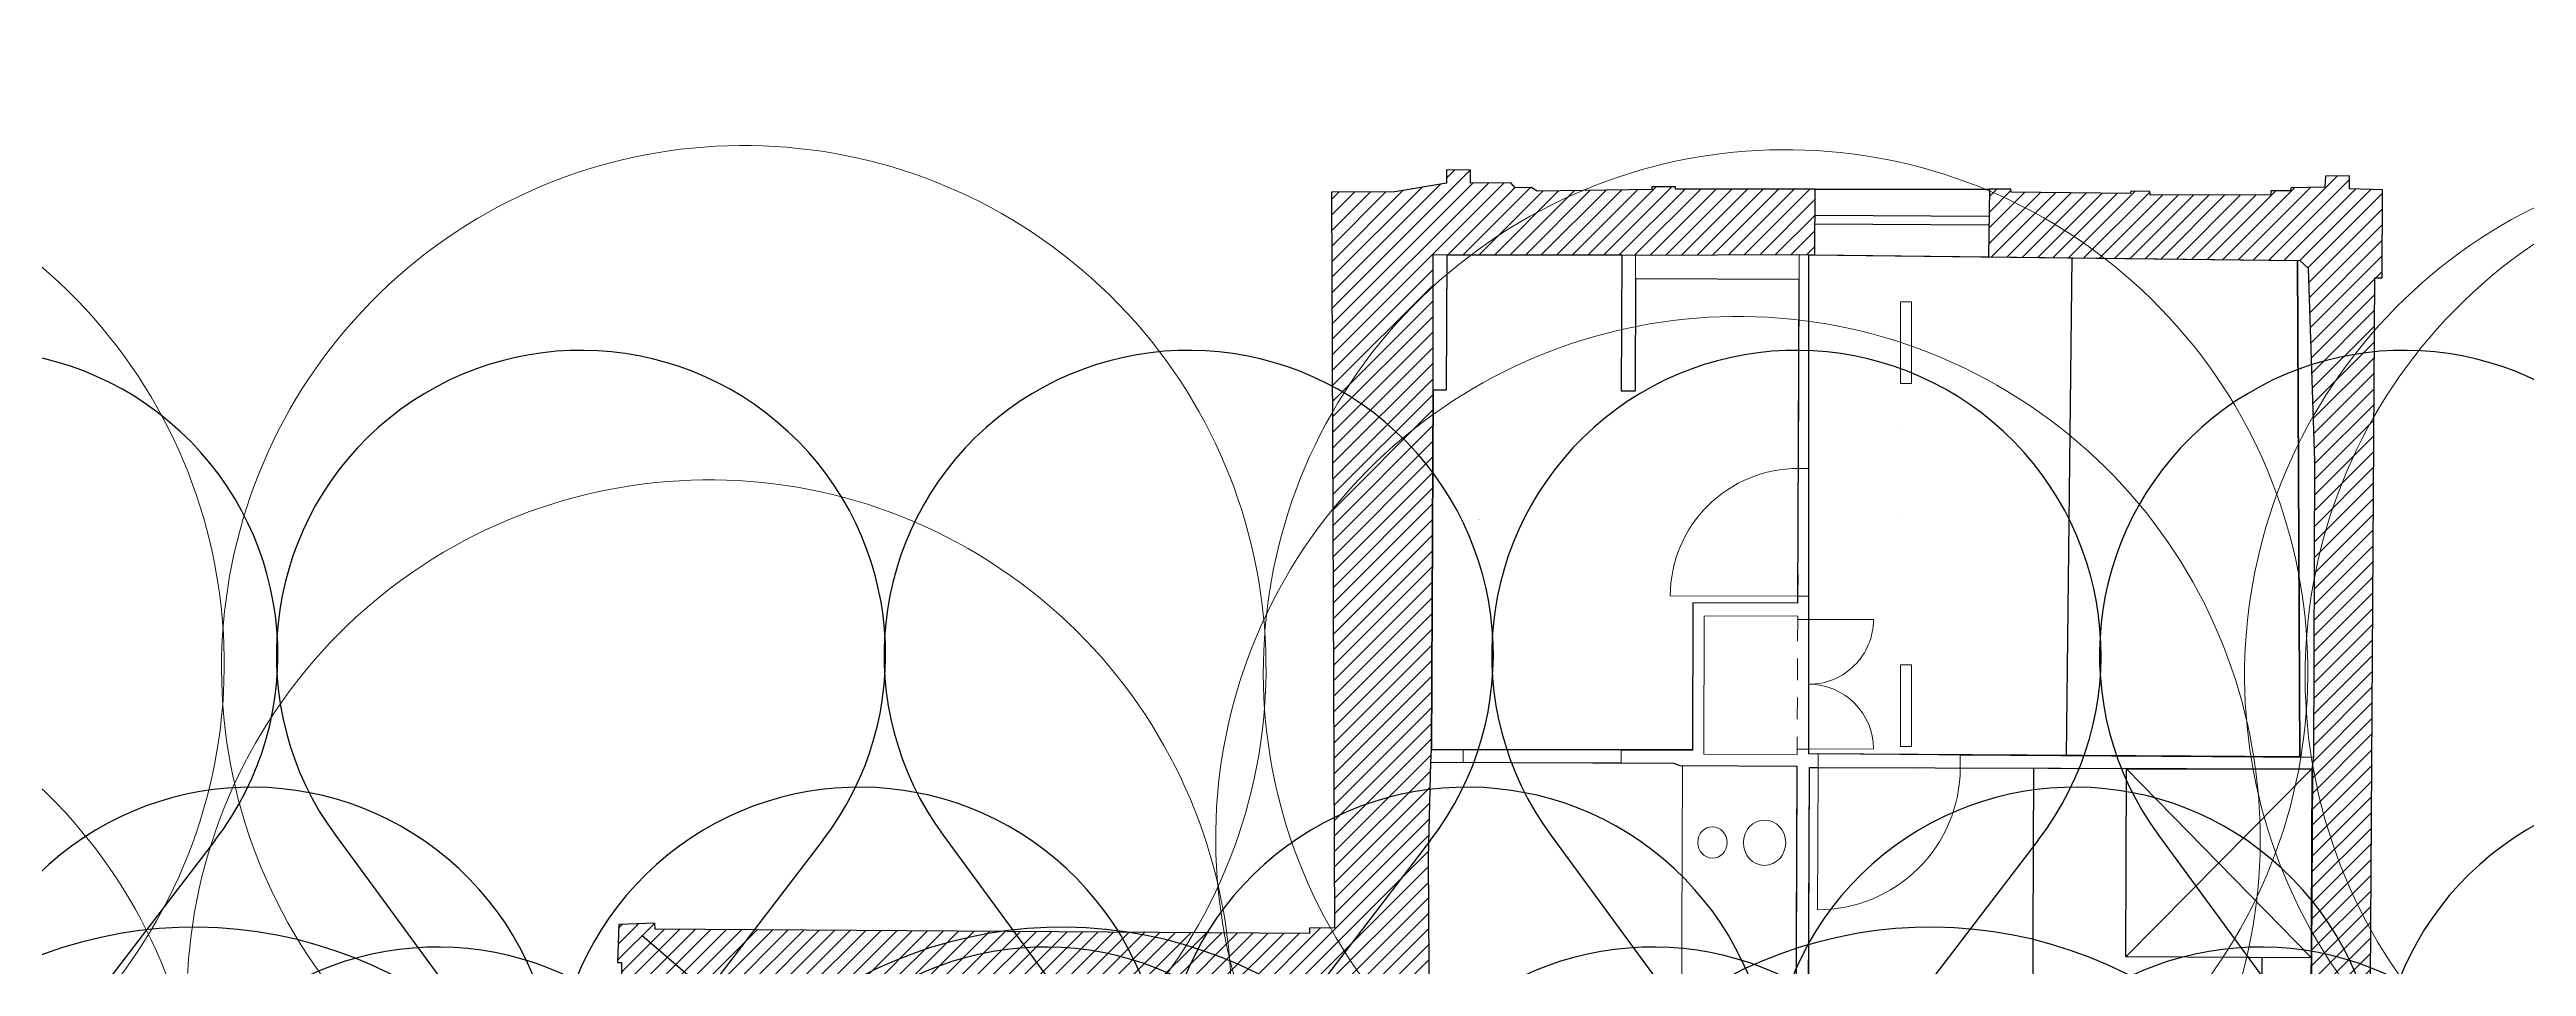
# Model space of a CAD drawing. Header units: metres. Extents: x -305 to 25519, y -357 to 67939.
# Drawn here: x 142.44 to 156.7, y 18.28 to 23.57 of the extents above; entities that cross this region are included whole.
import ezdxf
from ezdxf.enums import TextEntityAlignment as Align

# ---------------------------------------------------------------- set-up
doc = ezdxf.new("R2010")
doc.units = ezdxf.units.M
for name, pattern in [('CACHE', [9.524999999999999, 6.349999999999999, -3.174999999999999]), ('CACHE2', [0.1875, 0.125, -0.0625]), ('PROJECTION', [0.3, 0.12, -0.18])]:
    doc.linetypes.add(name, pattern=pattern)
for name, color, linetype in [('010_mur', 2, 'Continuous'), ('020_cloi', 5, 'Continuous'), ('030_menuiserie', 1, 'Continuous'), ('070_trait-fin', 4, 'Continuous'), ('077_textes-1', 243, 'Continuous'), ('097_traits-fins-005', 4, 'Continuous')]:
    doc.layers.add(name, color=color, linetype=linetype)
doc.layers.add('020_cloisons', color=5, linetype='Continuous', lineweight=5)
doc.layers.add('102_demol', color=10, linetype='Continuous', lineweight=5)
doc.layers.add('091_surfaces', color=60, linetype='Continuous', plot=False)
doc.styles.add('clem', font='swissc.ttf')
pattern_1 = [(45, (-103.05373800496132, -13.210962721703547), (-0.0449012806, 0.0449012806), [])]

# ---------------------------------------------------------------- blocks, each defined once
blk = doc.blocks.new('*U43')
at = {"layer": '070_trait-fin', "linetype": 'Continuous'}
for p, q in [((-1.387575165481393, 0.7248948887136067), (-0.3491545015276642, -0.6893566018115962)), ((1.419550579768838, 0.6963919076661114), (0.3526269347858033, -0.6964823470480042))]:
    blk.add_line(p, q, dxfattribs=at)
for centre, radius, start, end in [((0.026676325032895, 1.763315552670974), 1.754544030148661, 322.5483527139331, 216.2881480034552), ((-1.763405992041953, -1.727777265768963), 1.754544030148742, 269.4182503586533, 36.28814800345522), ((1.745501189518108, -1.763405992038315), 1.75454403014876, 142.5483527139331, 269.4182503586533)]:
    blk.add_arc(centre, radius, start, end, dxfattribs=at)
blk = doc.blocks.new('*U44')
at = {"layer": '020_cloi', "color": 0, "linetype": 'ByBlock', "lineweight": -2, "transparency": 16777216}
for p in [(56, 0), (59.5, 0), (63, 0), (66.5, 0), (70, 0)]:
    blk.add_blockref('*U43', p, dxfattribs=at)
blk = doc.blocks.new('*U67')
at = {"layer": '097_traits-fins-005', "linetype": 'Continuous'}
for p, q in [((-1.982250236400432, 1.010179636068642), (-0.4987921450410795, -1.010179636068642)), ((2.027929399675485, 0.9694610917358659), (0.503752763983357, -1.020359272166388))]:
    blk.add_line(p, q, dxfattribs=at)
for centre, radius, start, end in [((0.03810903575868, 2.493637727457098), 2.506491471648162, 322.5483527139331, 216.2881480034552), ((-2.519151417207467, -2.493637727457098), 2.506491471648279, 269.4182503584449, 36.28814800345522), ((2.475959934457932, -2.521499879803741), 2.478512506962426, 142.7235128545282, 269.8188572540685)]:
    blk.add_arc(centre, radius, start, end, dxfattribs=at)
blk = doc.blocks.new('*U68')
at = {"layer": '020_cloi', "color": 0, "linetype": 'ByBlock', "lineweight": -2, "transparency": 16777216}
for p in [(60, 0), (65, 0), (70, 0), (75, 0)]:
    blk.add_blockref('*U67', p, dxfattribs=at)
blk = doc.blocks.new('R+1 Projet')
at = {"layer": '010_mur'}
h = blk.add_hatch(dxfattribs=at)
h.set_pattern_fill('ANSI31', color=4, scale=0.02)
h.set_pattern_definition(pattern_1)
h.paths.add_polyline_path([(-11.804457815504467, 12.118766791894162), (-10.86187814021232, 12.122532927163702), (-10.807843202213299, 12.122317166687134), (-10.773001586594111, 12.121906286140293), (-10.76979796741136, 12.499809528110632), (-11.57468503097789, 12.500578974907691), (-11.574175238387069, 12.513657684576751), (-11.710971716382447, 12.512307834803943), (-11.711730076350687, 12.498257816173423), (-12.372259680040262, 12.488472950888394), (-12.406210457448362, 12.508731184489733), (-12.499032577815415, 12.506780497131402), (-12.522894778708832, 12.53551147856036), (-12.75520256104322, 12.534364368142851), (-12.75490472290436, 12.608954764991502), (-12.89333176482283, 12.611791117006652), (-12.89440541546373, 12.533398294277722), (-13.19213645064232, 12.484083618377914), (-13.555917248992081, 12.481874511392382), (-13.53863806790749, 8.245270460756148), (-13.6821056631178, 8.242795422472701), (-13.68358072028884, 8.21232620895069), (-17.45094311784687, 8.238737074572128), (-17.45247965153187, 8.272161079279178), (-17.66123324933691, 8.265475588808767), (-17.667951406688697, 8.046615409551015), (-17.64457418415095, 8.046522064645252), (-17.64792629934938, 7.834332621678769), (-17.70812213583715, 7.813687097233343), (-17.71077342823261, 7.776938103502763), (-17.73085103540496, 7.766993138421677), (-17.72243273203716, 7.058094335620117), (-17.271166506367948, 7.056292437790836), (-17.267864582840808, 7.883224280816213), (-13.54712452687458, 7.868367424609897), (-13.54889003341213, 5.924892285593669), (-13.05424737667596, 5.933618519223819), (-13.05340019593805, 6.145785632439219), (-12.98154450071754, 6.145498714844289), (-12.997186160511228, 8.649966163828793), (-12.984589983760559, 9.198499158337793), (-12.97946217289562, 9.272259181565024), (-12.97119538551986, 11.342588769218422), (-12.97119538551986, 12.123425559047613)])
h = blk.add_hatch(dxfattribs=at)
h.set_pattern_fill('ANSI31', color=4, scale=0.02)
h.set_pattern_definition(pattern_1)
h.paths.add_polyline_path([(-17.28631225777037, 4.0278565000768864), (-17.282853479815998, 4.128279074980965), (-17.27717608338044, 5.551257401747426), (-17.70455903233418, 5.552963934935979), (-17.69576835363147, 4.812707693754055), (-17.642410968028088, 4.813937359137634), (-17.6404976626908, 4.570802296847541), (-17.668624307553358, 4.568750902070022), (-17.66882697908357, 4.349012606968609), (-17.63964852955334, 4.347505398751091), (-17.6447258035756, 4.029287638598616)])
h.paths.add_polyline_path([(-17.61804934940392, -1.2474363171556617), (-17.64577849843881, -0.24323743619926996), (-17.28253657386176, -0.24168277785400316), (-17.278949805787228, -1.0797220553111402), (-13.55084236026767, -1.0946083200108843), (-13.5466908650543, 2.9794908102945192), (-13.55150182396322, 3.049825481944717), (-13.549790704806181, 4.93343077992613), (-13.05824894359812, 4.931468063343637), (-13.07149049333897, 1.6152618087122392), (-13.085077358123849, 1.4431773799640357), (-13.045997896383959, -2.5410611844294184), (-13.59832634867958, -2.535954220874264), (-13.6015783745654, -1.827889913133695), (-13.717906037115421, -1.8242684776635725), (-13.702145578346212, -1.4571971529642178), (-17.426757306942118, -1.4448052998274217), (-17.437137987848438, -1.474107712203404), (-17.66001204186021, -1.4746853880511481), (-17.65764940308301, -1.2502126560307807)])
h.paths.add_polyline_path([(-10.893363628236294, -5.757968302533554), (-10.829610028206263, -6.120839350369206), (-10.820030641008234, -6.164803270734993), (-11.345958657534176, -6.295703517895889), (-11.365444964872404, -6.207985536894411), (-12.74038062141157, -6.443215566566215), (-13.555917249561348, -6.522433814381657), (-13.55020196048335, -4.49289993832208), (-13.58933912837496, -4.492743664416777), (-13.59238082385662, -3.830474605765048), (-13.03344231715753, -3.8211305795804953), (-13.01114592332484, -6.094297818841879)])
h.paths.add_polyline_path([(-11.943981120039663, 1.6122765196237152), (-7.260497501372992, 1.5998761321618797), (-7.260620286626182, 1.6935307554685277), (-7.026714037903039, 1.693837415549206), (-7.027936660736559, 1.397439520953049), (-7.261510896220097, 1.3983721795122261), (-7.261414682757204, 1.4224678190564743), (-10.698802952309743, 1.436193246840558), (-10.759548899368857, 1.433891589413688), (-11.943981119878645, 1.4386210046330121)])
h.paths.add_polyline_path([(-7.022889106824586, 2.621107451379357), (-7.024804522529886, 2.1567572308778473), (-7.261227189455566, 2.15644727175968), (-7.2618376717858695, 2.622093099970662)])
h.paths.add_polyline_path([(-7.263390909133486, 3.947511606450862), (-12.051565095104998, 3.9579832735002847), (-12.050967380682303, 4.107674630263499), (-7.263390909133486, 4.111333636758646), (-7.263390909133486, 4.365127333908312), (-7.015693794014187, 4.365452076335785), (-7.018002261555376, 3.805815121909109), (-7.263390909133486, 3.806827334890549)])
h.paths.add_polyline_path([(-9.643212747523613, 12.498732547962282), (-9.765646328713592, 12.498849590627213), (-9.7731454227036, 12.110115172550282), (-7.9785595563106835, 12.088951962718562), (-7.93018076448916, 12.043812177979413), (-7.893882744118127, 10.932679209369963), (-7.901154705533008, 9.229060792621452), (-7.910720042784924, 9.156948811401232), (-7.925115054281269, 5.551870493690803), (-7.010815448928588, 5.548099065137938), (-7.010752239893954, 5.563422699108051), (-6.955629511415863, 5.5605758335063005), (-6.952782119174627, 6.073450435107805), (-7.584127700582867, 6.07864264337797), (-7.547094440292167, 11.989220695322143), (-7.505382920420997, 11.989054141874652), (-7.503020374584484, 12.496570064331753), (-7.69344260129521, 12.500641207154981), (-7.694009453679792, 12.576321055828592), (-7.831363498128303, 12.575130400572812), (-7.835963350128987, 12.511648707437123), (-8.031595619573455, 12.507404099041304), (-8.032625872598038, 12.489204143323294), (-8.145605431948534, 12.490613060111352), (-8.14569724758043, 12.467618891516464), (-8.84038248670866, 12.464849633132543), (-8.843461948097865, 12.485968030805523), (-8.95313553702228, 12.488516867854633), (-8.954244894702532, 12.474802255795222), (-9.642349643714516, 12.482975319251853)])
h.paths.add_polyline_path([(-17.29159721039719, 1.875311684591288), (-17.28905162326188, 1.2805417610576844), (-17.68780779870009, 1.2788351032997887), (-17.70714248684529, 1.9790322919921892), (-17.683327140288487, 1.9900867948375534), (-17.681770318876257, 2.007921139913378), (-17.651958623097048, 2.032331365320133), (-17.6267048845669, 2.0314876739429018), (-17.63212304246099, 2.2903299615238213), (-17.66173022365761, 2.291040949538583), (-17.66259093492092, 2.5166002555191516), (-17.6302469513872, 2.518252150009794), (-17.63305131444122, 2.814775279305176), (-17.291143156969987, 2.8180088701953347), (-17.29121598585542, 2.799769645827182)])
h.paths.add_polyline_path([(-7.964160262261538, -5.014469897450182), (-7.945069575965718, -0.23340930804581217), (-7.938551705405951, -0.15919241008174212), (-7.935186705963098, 0.6835360554396179), (-7.26437591957143, 0.680857521147118), (-7.26326825835884, 0.958259503289737), (-7.029752097120291, 0.957327078118106), (-7.0297886571274635, 0.9484639120996867), (-6.972101787750253, 0.947220724378421), (-6.9724095726377335, 0.44597880486500796), (-7.5801400465386894, 0.44105761826911394), (-7.575870283202349, -5.083503872569272), (-7.521769437039074, -5.0837198961971435), (-7.511198155326747, -5.6021617883257555), (-8.039699792075153, -5.685885436515818), (-8.046164502621286, -5.659562593708689), (-9.280028803467975, -5.869339873120335), (-9.270059892454265, -5.909929822356354), (-9.778977584311397, -6.006231421913398), (-9.790303036290751, -5.959217467679119), (-9.8068282447604, -5.9617872909609275), (-9.86801091838759, -5.595129855703124), (-9.210619709623824, -5.490728157987759), (-7.965485203308871, -5.275035838928554)])
blk.add_line((-10.807843202213299, 12.122317166687134), (-10.807843203369085, 12.122317166547873))
for points in [[(-11.804457815504467, 12.118766791894162), (-10.86187814021232, 12.122532927163702), (-10.807843202213299, 12.122317166687134), (-10.773001586594111, 12.121906286140293), (-10.76979796741136, 12.499809528110632), (-11.57468503097789, 12.500578974907691), (-11.574175238387069, 12.513657684576751), (-11.710971716382447, 12.512307834803943), (-11.711730076350687, 12.498257816173423), (-12.372259680040262, 12.488472950888394), (-12.406210457448362, 12.508731184489733), (-12.499032577815415, 12.506780497131402), (-12.522894778708832, 12.53551147856036), (-12.75520256104322, 12.534364368142851), (-12.75490472290436, 12.608954764991502), (-12.89333176482283, 12.611791117006652), (-12.89440541546373, 12.533398294277722), (-13.19213645064232, 12.484083618377914), (-13.555917248992081, 12.481874511392382), (-13.53863806790749, 8.245270460756148), (-13.6821056631178, 8.242795422472701), (-13.68358072028884, 8.21232620895069), (-17.45094311784687, 8.238737074572128), (-17.45247965153187, 8.272161079279178), (-17.66123324933691, 8.265475588808767), (-17.667951406688697, 8.046615409551015), (-17.64457418415095, 8.046522064645252), (-17.64792629934938, 7.834332621678769)], [(-12.98154450071754, 6.145498714844289), (-12.997186160511228, 8.649966163828793), (-12.984589983760559, 9.198499158337793), (-12.97946217289562, 9.272259181565024), (-12.97119538551986, 11.342588769218422), (-12.97119538551986, 12.123425559047613), (-11.804457815504467, 12.118766791894162)], [(-9.643212747523613, 12.498732547962282), (-9.765646328713592, 12.498849590627213), (-9.7731454227036, 12.110115172550282), (-7.9785595563106835, 12.088951962718562), (-7.93018076448916, 12.043812177979413), (-7.893882744118127, 10.932679209369963), (-7.901154705533008, 9.229060792621452), (-7.910720042784924, 9.156948811401232), (-7.925115054281269, 5.551870493690803)], [(-7.584127700582867, 6.07864264337797), (-7.547094440292167, 11.989220695322143), (-7.505382920420997, 11.989054141874652), (-7.503020374584484, 12.496570064331753), (-7.69344260129521, 12.500641207154981), (-7.694009453679792, 12.576321055828592), (-7.831363498128303, 12.575130400572812), (-7.835963350128987, 12.511648707437123), (-8.031595619573455, 12.507404099041304), (-8.032625872598038, 12.489204143323294), (-8.145605431948534, 12.490613060111352), (-8.14569724758043, 12.467618891516464), (-8.84038248670866, 12.464849633132543), (-8.843461948097865, 12.485968030805523), (-8.95313553702228, 12.488516867854633), (-8.954244894702532, 12.474802255795222), (-9.642349643714516, 12.482975319251853), (-9.643212747523613, 12.498732547962282)]]:
    blk.add_lwpolyline(points, dxfattribs=at)
at = {"layer": '020_cloi'}
for p, q in [((-7.910720042784924, 9.156948811401232), (-9.934865399938024, 9.165031186123672)), ((-9.934558022984747, 9.242010451549861), (-7.901154705533008, 9.229060792621452))]:
    blk.add_line(p, q, dxfattribs=at)
at = {"layer": '030_menuiserie'}
for p, q in [((-10.771499218495117, 12.299127626871632), (-9.76996102676796, 12.293535926935142)), ((-10.771220067538925, 12.349126847360743), (-9.768642618874837, 12.343529345072023))]:
    blk.add_line(p, q, dxfattribs=at)
at = {"layer": '030_menuiserie', "linetype": 'CACHE', "ltscale": 5}
for p, q in [((-8.98121949934819, 8.077978255706986), (-8.976894190764469, 9.161206025030692)), ((-7.915045351368644, 8.073721042077377), (-8.98121949934819, 8.077978255706986))]:
    blk.add_line(p, q, dxfattribs=at)
blk.add_lwpolyline([(-8.976894190764469, 9.161206025030692), (-7.910679676309556, 9.161206025030692)], dxfattribs=at)
at = {"layer": '070_trait-fin', "linetype": 'CACHE'}
for p, q in [((-9.323910186702232, 9.238121562357993), (-9.290108487902945, 12.104418810426433)), ((-7.979577141370864, 9.229560223277364), (-7.991766757923287, 12.089107712348053)), ((-9.524192322488052, 5.879798453244584), (-9.51108120492474, 9.16333902430575)), ((-8.197285152141376, 8.074848020373903), (-8.206070960477046, 5.874535217963565))]:
    blk.add_line(p, q, dxfattribs=at)
at = {"layer": '070_trait-fin', "linetype": 'CACHE', "ltscale": 5}
blk.add_line((-8.977047018080665, 9.161206025030692), (-7.914612362327734, 8.075378835041565), dxfattribs=at)
at = {"layer": '070_trait-fin'}
blk.add_lwpolyline([(-10.76979796741136, 12.499809528110632), (-9.765628728200573, 12.498849573801701)], dxfattribs=at)
at = {"layer": '070_trait-fin', "color": 7, "true_color": 0xffffff}
blk.add_lwpolyline([(-10.773001586595893, 12.121906285928272), (-9.773145422710694, 12.110115172182562)], dxfattribs=at)
at = {"layer": '070_trait-fin', "linetype": 'CACHE', "ltscale": 5}
blk.add_lwpolyline([(-8.98121949934819, 8.077978255706986), (-7.910679676309556, 9.161206025030692)], dxfattribs=at)
at = {"layer": '091_surfaces'}
for points in [[(-10.861971131411611, 11.978559541345122), (-11.805036896739331, 11.982569244140413), (-11.80761745291613, 11.336312115597973), (-11.885902598349459, 11.336624708229794), (-11.882778266974311, 12.119079524385272), (-12.89163539110923, 12.119079524385272), (-12.894737121839901, 11.342283473185233), (-12.971196604561229, 11.342283473185233), (-12.97946217297471, 9.272259181565342), (-11.475761364025784, 9.272259181565342), (-11.472380776866377, 10.118891451409873), (-10.869888249084779, 10.116485712233972)], [(-10.807311927754528, 12.122310901315542), (-7.991766757923287, 12.089107712348053), (-7.979577141370864, 9.229560223277364), (-10.807311927754528, 9.247568554461173)], [(-12.984581385658998, 9.198873584839742), (-11.584409290582881, 9.193282724141604), (-11.549555200518336, 9.180143985759063), (-10.875166360860204, 9.177451162743672), (-10.881862277453656, 7.500529241802578), (-11.577394525410673, 7.505766063495976), (-11.582715412893268, 6.173209665304391), (-11.700150862716947, 6.173678584155278), (-11.724483309801254, 6.140479293096723), (-12.98154450071754, 6.145498714844289), (-12.997186160511228, 8.649966163828793)], [(-11.98295400329811, 4.1113273581252034), (-11.985019435130125, 6.033214522399357), (-11.907303216939873, 6.032904203029396), (-11.9075055266247, 5.982237846267678), (-11.667292159114659, 5.981278679083383), (-11.666953412313925, 6.0661142646505315), (-10.88258508634557, 6.06298229515682), (-10.885073600869765, 5.439760397430218), (-10.818923556615374, 5.439496262286848), (-10.81598467365262, 6.1755079830723965), (-10.887961347028924, 6.1757953846114795), (-10.888094155809195, 6.142534913587733), (-11.516246908820104, 6.1450431159553265), (-11.511130073415698, 7.4269796865512365), (-10.882975406377792, 7.424471479362701), (-10.883092336070057, 7.395187660180515), (-10.811115664953105, 7.394900258323014), (-10.804033712672918, 9.168501759672923), (-7.9068941907649055, 9.161206024922434), (-7.925115054281269, 5.551870493690803), (-7.265675170588839, 5.549150345512135), (-7.271606100271892, 4.1113273581252034)]]:
    blk.add_lwpolyline(points, close=True, dxfattribs=at)
at = {"layer": '102_demol'}
for p, q in [((-11.885902598349459, 11.336624708229794), (-11.88277827112961, 12.119079523084944)), ((-10.807843203369085, 12.122317166547873), (-10.807615627684827, 10.890898600069344)), ((-11.805037933875248, 11.982325313996403), (-11.80761745291613, 11.336312115597973)), ((-10.866796076618376, 10.890887662716853), (-10.862453014650491, 11.978561590203892)), ((-11.80761745291613, 11.336312115597973), (-11.885902598349459, 11.336624708229794)), ((-10.866796076618376, 10.890887662716853), (-10.807615627523884, 10.890898599901123)), ((-10.86973242303724, 10.155510938745284), (-11.60510914835435, 10.158447283876301)), ((-10.869889010959415, 10.116294908599812), (-10.869732422232302, 10.155510937904321)), ((-10.869732422393245, 10.155510938072542), (-10.807479723994874, 10.155522443358933)), ((-10.807479724828774, 10.155522442883232), (-10.807454893273063, 10.021158843729932)), ((-11.475785338501119, 9.266255027992152), (-11.472380776866377, 10.118891451409873)), ((-11.472380776866377, 10.118891451409873), (-10.869889010959415, 10.116294908599812)), ((-11.412106908321258, 9.246431648295252), (-11.408925407584139, 10.043204839291283)), ((-11.408925407584139, 10.043204839291283), (-10.870910909006598, 10.041056557161353)), ((-10.870910909006598, 10.041056557161353), (-10.870989347087342, 10.021412535604902)), ((-10.807454893755967, 10.021158844234593), (-10.870989347409305, 10.021412535941343)), ((-10.8074548938881, 10.021158845719473), (-10.434303018640968, 10.021227808767003)), ((-10.807316971303845, 9.274855092832142), (-10.434167681874204, 9.276245976522912)), ((-10.875166360860204, 9.177451162743672), (-10.881862277453656, 7.500529241802578)), ((-10.804033707394229, 9.168501759651843), (-10.811115664951759, 7.394900258658161)), ((-10.753004843999916, 9.168297999372003), (-10.756271657577344, 8.350158555317321)), ((-9.934865399938024, 9.165031186123672), (-9.934558022984747, 9.242010451549861)), ((-8.976894190764469, 9.161206025030692), (-7.910720042784924, 9.156948811401232))]:
    blk.add_line(p, q, dxfattribs=at)
at = {"layer": '102_demol', "linetype": 'CACHE2'}
for p, q in [((-10.869732422393245, 10.155510938072542), (-10.866796076618376, 10.890887662716853)), ((-10.807615627173037, 10.890898600881483), (-10.80747972431691, 10.155522443695373)), ((-10.870989347409305, 10.021412535941343), (-10.87396927454549, 9.275121234937684)), ((-10.807316970631037, 9.274855093476072), (-10.807454893405119, 10.021158845214812)), ((-10.75300484442505, 9.168298002510133), (-9.934865399938024, 9.165031186123672)), ((-9.934558023145692, 9.242010451718082), (-10.752502236757538, 9.247219501162183))]:
    blk.add_line(p, q, dxfattribs=at)
at = {"layer": '102_demol', "color": 5}
for p, q in [((-10.873969274706505, 9.275121235105903), (-10.874092409743863, 9.244283366165323)), ((-10.807316970631037, 9.274855093476072), (-10.87396927454549, 9.275121234937684)), ((-10.807316970631037, 9.274855093476072), (-10.807311927754528, 9.247568554461173)), ((-12.984581385658998, 9.198873584839742), (-12.79793370812229, 9.198071002821283)), ((-12.984581385658998, 9.198873584839742), (-12.984563958399699, 9.198873515207083)), ((-12.97946217289562, 9.272259181565024), (-12.79793370812229, 9.271477040413172)), ((-11.887933708122292, 9.268623823991923), (-11.475785338501119, 9.266255027992152)), ((-11.887933708122292, 9.195217786593872), (-11.584409290582881, 9.193282724141604)), ((-11.584409290582881, 9.193282724141604), (-11.549555200518336, 9.180143985759063)), ((-11.549555200518336, 9.180143985759063), (-10.875166360860204, 9.177451162743672)), ((-10.874092409743863, 9.244283366165323), (-11.412106908321258, 9.246431648295252)), ((-10.807311927754528, 9.247568554461173), (-10.75250223659652, 9.247219500994103)), ((-10.75300484442505, 9.168298002510133), (-10.804033707394229, 9.168501759651843)), ((-10.753004844775896, 9.168298001529763), (-10.752502236757538, 9.247219501162183))]:
    blk.add_line(p, q, dxfattribs=at)
at = {"layer": '102_demol', "ltscale": 0.5}
blk.add_line((-11.535151957709132, 9.180087639432164), (-11.541847846995333, 7.503173057819367), dxfattribs=at)
at = {"layer": '102_demol'}
for points in [[(-12.97119538551986, 11.342588769218422), (-12.894737121839901, 11.342283473185233), (-12.891619306235839, 12.123107812851813)], [(-11.804457815504467, 12.118766791894162), (-11.805037933875248, 11.982325313996403), (-10.862453014650491, 11.978561590203892), (-10.86187814021232, 12.122532927163702)], [(-12.79793370812229, 9.271477040413172), (-11.887933708122292, 9.268623823991923)], [(-11.887933708122292, 9.195217786593872), (-12.79793370812229, 9.198071002821283)]]:
    blk.add_lwpolyline(points, dxfattribs=at)
at = {"layer": '102_demol', "color": 5}
for points in [[(-12.79793370812229, 9.271477040413172), (-12.79793370812229, 9.198071002821283)], [(-11.887933708122292, 9.268623823991923), (-11.887933708122292, 9.195217786593872)]]:
    blk.add_lwpolyline(points, dxfattribs=at)
at = {"layer": '102_demol'}
for centre, radius, start, end in [((-10.86973242303724, 10.155510938745284), 0.7353825873618268, 89.77122024897466, 179.7712202498084), ((-10.8074548938881, 10.021158845719473), 0.3731518817649952, -89.98941105144799, 0.010588966894797798), ((-10.807316971303845, 9.274855092832142), 0.3731518817649952, 0.2135643982306202, 90.21356438905904), ((-10.753004843999916, 9.168297999372003), 0.8181459660898683, -90.22877961845593, -0.22877961011840653)]:
    blk.add_arc(centre, radius, start, end, dxfattribs=at)
at = {"layer": '102_demol', "ltscale": 0.5, "extrusion": (-0, 0, -1)}
for centre, major_axis, ratio in [((-11.06201974176871, 8.735805646636292), (-0.000521780668038903, -0.1306716879132692), 0.9316579927775577), ((-11.36201052989225, 8.737004077068413), (-0.000362320078661202, -0.09073850112338504), 0.9316579952270762)]:
    blk.add_ellipse(centre, major_axis=major_axis, ratio=ratio, dxfattribs=at)
at = {"layer": '077_textes-1', "style": 'clem'}
blk.add_text('Velux', height=0.0012, rotation=90, dxfattribs=at).set_placement((-8.408080957966593, 8.540940206999222), align=Align.MIDDLE_CENTER)
at = {"layer": '091_surfaces', "style": 'clem'}
for s, p in [('Chambre', (-10.288300212487266, 11.119323803261503)), ("Salle d'eau", (-12.71306778209404, 10.935608345582732)), ('8  m²', (-10.283621692429552, 10.953103093532402)), ('5  m²', (-12.708389262036329, 10.769387635853633)), ('Z: 204.40m', (-10.285409744816898, 10.778026618604923)), ('Z: 204.41m', (-12.71017731442367, 10.594311160926152)), ('hsp : 2.40m', (-10.287197797204245, 10.602950143677443)), ('hsp : 2.40m', (-12.71196536681102, 10.419234685998672))]:
    blk.add_text(s, height=0.0012, dxfattribs=at).set_placement(p)
at = {"layer": '102_demol', "style": 'clem'}
for s, p in [('Hmin: 1.73', (-8.028965212858056, 10.679781321412882)), ('H<1.80', (-8.070246748302417, 9.673089846521032))]:
    blk.add_text(s, height=0.0012, rotation=90, dxfattribs=at).set_placement(p, align=Align.MIDDLE_CENTER)
blk = doc.blocks.new('*U181')
at = {"linetype": 'PROJECTION', "ltscale": 0.75}
blk.add_arc((0.0352516265823609, -0.008348191536509), 0.7259983401711562, 359.9549453494838, 88.30014040354916, dxfattribs=at)
blk = doc.blocks.new('*U310')
at = {"layer": '020_cloisons', "color": 4, "linetype": 'Continuous'}
for p, q in [((-2.378700283677972, 1.212215563281915), (-0.598550574048204, -1.212215563281915)), ((2.433515279606581, 1.163353310082129), (0.6045033167793008, -1.224431126598119))]:
    blk.add_line(p, q, dxfattribs=at)
for centre, radius, start, end in [((0.045730842908597, 2.99236527294397), 3.007789765974437, 322.5483527139125, 216.2881480034119), ((-3.022981700645686, -2.99236527294488), 3.007789765974577, 269.4182503584433, 36.28814800341189), ((2.971151921346972, -3.025799855761306), 2.974215008351593, 142.7235128545282, 269.8188572540678)]:
    blk.add_arc(centre, radius, start, end, dxfattribs=at)
blk = doc.blocks.new('*U311')
at = {"layer": '020_cloi', "color": 0, "linetype": 'ByBlock', "lineweight": -2, "transparency": 16777216}
for p in [(53.99999999993974, 0), (59.99999999993305, 0), (65.99999999992636, 0), (71.99999999991965, 0)]:
    blk.add_blockref('*U310', p, dxfattribs=at)
blk = doc.blocks.new('*U316')
at = {"layer": '020_cloisons', "color": 4, "linetype": 'Continuous'}
for p, q in [((-2.378700283677972, 1.212215563281915), (-0.598550574048204, -1.212215563281915)), ((2.433515279606581, 1.163353310082129), (0.6045033167793008, -1.224431126598119))]:
    blk.add_line(p, q, dxfattribs=at)
for centre, radius, start, end in [((0.045730842908597, 2.99236527294397), 3.007789765974437, 322.5483527139125, 216.2881480034119), ((-3.022981700645686, -2.99236527294488), 3.007789765974577, 269.4182503584433, 36.28814800341189), ((2.971151921346972, -3.025799855761306), 2.974215008351593, 142.7235128545282, 269.8188572540678)]:
    blk.add_arc(centre, radius, start, end, dxfattribs=at)
blk = doc.blocks.new('*U317')
at = {"layer": '020_cloi', "color": 0, "linetype": 'ByBlock', "lineweight": -2, "transparency": 16777216}
blk.add_blockref('*U316', (47.99999999994644, 0), dxfattribs=at)
blk = doc.blocks.new('*U328')
at = {"layer": '020_cloisons', "color": 4, "linetype": 'Continuous'}
for p, q in [((-2.378700283677972, 1.212215563281915), (-0.598550574048204, -1.212215563281915)), ((2.433515279606581, 1.163353310082129), (0.6045033167793008, -1.224431126598119))]:
    blk.add_line(p, q, dxfattribs=at)
for centre, radius, start, end in [((0.045730842908597, 2.99236527294397), 3.007789765974437, 322.5483527139125, 216.2881480034119), ((-3.022981700645686, -2.99236527294488), 3.007789765974577, 269.4182503584433, 36.28814800341189), ((2.971151921346972, -3.025799855761306), 2.974215008351593, 142.7235128545282, 269.8188572540678)]:
    blk.add_arc(centre, radius, start, end, dxfattribs=at)
blk = doc.blocks.new('*U329')
at = {"layer": '020_cloi', "color": 0, "linetype": 'ByBlock', "lineweight": -2, "transparency": 16777216}
for p in [(47.99999999994644, 0), (53.99999999993974, 0), (59.99999999993305, 0), (65.99999999992636, 0)]:
    blk.add_blockref('*U328', p, dxfattribs=at)
blk = doc.blocks.new('*U363')
at = {"layer": '070_trait-fin', "linetype": 'Continuous'}
for p, q in [((-1.387575165481393, 0.7248948887136067), (-0.3491545015276642, -0.6893566018115962)), ((1.419550579768838, 0.6963919076661114), (0.3526269347858033, -0.6964823470480042))]:
    blk.add_line(p, q, dxfattribs=at)
for centre, radius, start, end in [((0.026676325032895, 1.763315552670974), 1.754544030148661, 322.5483527139331, 216.2881480034552), ((-1.763405992041953, -1.727777265768963), 1.754544030148742, 269.4182503586533, 36.28814800345522), ((1.745501189518108, -1.763405992038315), 1.75454403014876, 142.5483527139331, 269.4182503586533)]:
    blk.add_arc(centre, radius, start, end, dxfattribs=at)
blk = doc.blocks.new('*U364')
at = {"layer": '020_cloi', "color": 0, "linetype": 'ByBlock', "lineweight": -2, "transparency": 16777216}
for p in [(59.5, 0), (63, 0), (66.5, 0), (70, 0), (73.5, 0)]:
    blk.add_blockref('*U363', p, dxfattribs=at)
blk = doc.blocks.new('*U365')
at = {"layer": '070_trait-fin', "linetype": 'Continuous'}
for p, q in [((-1.387575165481393, 0.7248948887136067), (-0.3491545015276642, -0.6893566018115962)), ((1.419550579768838, 0.6963919076661114), (0.3526269347858033, -0.6964823470480042))]:
    blk.add_line(p, q, dxfattribs=at)
for centre, radius, start, end in [((0.026676325032895, 1.763315552670974), 1.754544030148661, 322.5483527139331, 216.2881480034552), ((-1.763405992041953, -1.727777265768963), 1.754544030148742, 269.4182503586533, 36.28814800345522), ((1.745501189518108, -1.763405992038315), 1.75454403014876, 142.5483527139331, 269.4182503586533)]:
    blk.add_arc(centre, radius, start, end, dxfattribs=at)
blk = doc.blocks.new('*U366')
at = {"layer": '020_cloi', "color": 0, "linetype": 'ByBlock', "lineweight": -2, "transparency": 16777216}
for p in [(56, 0), (59.5, 0), (63, 0), (66.5, 0), (70, 0)]:
    blk.add_blockref('*U365', p, dxfattribs=at)
blk = doc.blocks.new('*U78')
at = {"linetype": 'PROJECTION', "ltscale": 0.75}
blk.add_arc((0.6843587893200214, 0.0005106246869442), 0.6493589901037368, 91.69985959645085, 180.0450546505161, dxfattribs=at)

msp = doc.modelspace()

# ---------------------------------------------------------------- linework, layer by layer
at = {"layer": '102_demol'}
for points in [[(153.0976242901821, 22.11208143401934), (153.160879990126, 22.11208143401934), (153.160879990126, 21.641292470619373), (153.0976242901821, 21.641292470619373)], [(153.0976242901821, 20.02224215682538), (153.160879990126, 20.02224215682538), (153.160879990126, 19.5514531934254), (153.0976242901821, 19.5514531934254)]]:
    msp.add_lwpolyline(points, close=True, dxfattribs=at)

# ---------------------------------------------------------------- block references
at = {"layer": '020_cloi'}
for name, p, rotation in [('*U311', (87.40332675926363, 5.706024428935338), 9.02395118235826), ('*U329', (92.37918961462081, 17.22839129955244), 359.7712199489714), ('*U317', (92.48931379683442, 12.479690985214173), 359.7712201807957)]:
    msp.add_blockref(name, p, dxfattribs=dict(at, rotation=rotation))
for name, p in [('R+1 Projet', (163.3773952239437, 10.261591945601252)), ('*U44', (85.97228264079604, 18.31510364610326)), ('*U364', (84.07488955498533, 15.799463545578343)), ('*U68', (83.23239612630263, 13.510359120947683)), ('*U366', (85.1449556218411, 14.878451767407403))]:
    msp.add_blockref(name, p, dxfattribs=at)
at = {"layer": '030_menuiserie'}
for name, p, xscale, yscale, zscale, rotation in [('*U78', (87.18582990020678, 45.082588201674334), 138.5501950750057, 138.5501950750057, 138.5501950750057, 269.9528896822737), ('*U181', (87.59171802200804, 20.90880191883379), -114.2857143455838, 114.2857143455838, 114.2857143455838, 180)]:
    msp.add_blockref(name, p, dxfattribs=dict(at, xscale=xscale, yscale=yscale, zscale=zscale, rotation=rotation))

# ---------------------------------------------------------------- texts
at = {"layer": '102_demol', "style": 'clem'}
for s, p in [('sèche serviettes', (153.2312198354011, 21.626834471164468)), ('radiateur', (153.1576242901821, 19.647444095729593))]:
    msp.add_text(s, height=0.0006, rotation=90, dxfattribs=at).set_placement(p)

doc.saveas('drawing.dxf')
